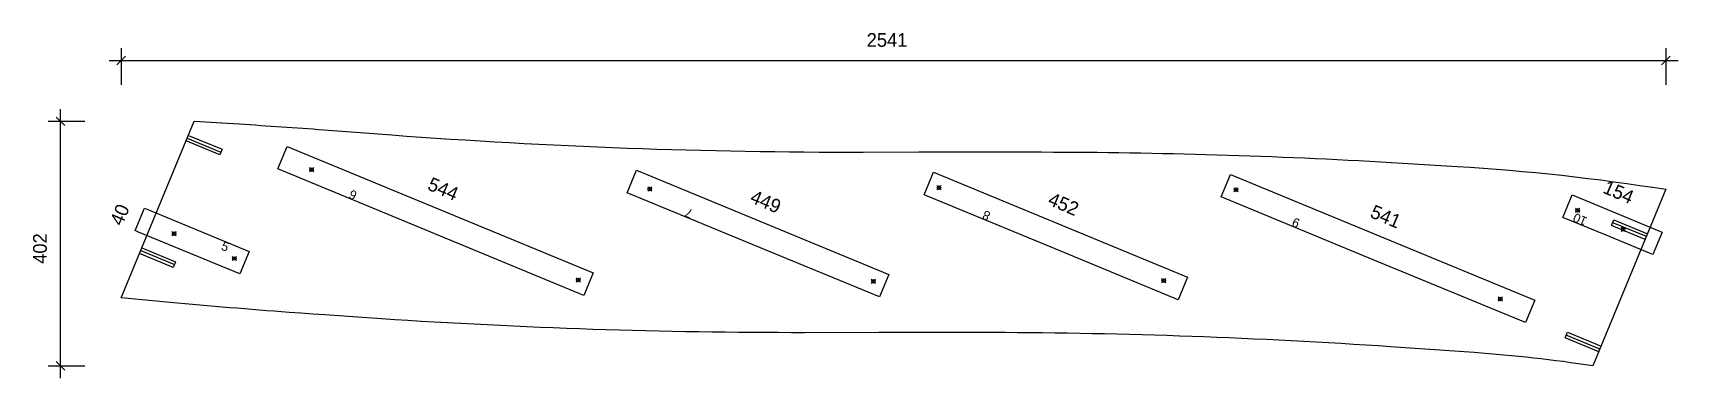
# Model space of a CAD drawing. Header units: millimetres. Extents: x -145 to 2561, y -20 to 548.
import ezdxf
from ezdxf.enums import TextEntityAlignment as Align

# ---------------------------------------------------------------- set-up
doc = ezdxf.new("R2010")
doc.units = ezdxf.units.MM
for name, color, linetype in [('CONTOUR', 7, 'CONTINUOUS'), ('CUT_STEP', 7, 'CONTINUOUS'), ('CUT_STEPTEXT', 7, 'CONTINUOUS'), ('DIMLINES', 7, 'CONTINUOUS'), ('DIMLINESTEXT', 7, 'CONTINUOUS'), ('DRILLINGSOTHER', 7, 'CONTINUOUS'), ('DRILLINGSSIDE', 7, 'CONTINUOUS')]:
    doc.layers.add(name, color=color, linetype=linetype)

msp = doc.modelspace()

# ---------------------------------------------------------------- linework, layer by layer
at = {"layer": 'CONTOUR', "color": 0, "linetype": '0'}
msp.add_lwpolyline([(119.862, 402.17), (174.821, 398.954), (194.621, 397.758, -0.003), (333.144, 388.285), (444.806, 379.768, 0.019), (1220.402, 351.523), (1311.774, 351.74), (1327.686, 351.753), (1513.471, 351.753), (1533.277, 351.714, -0.014), (2107.282, 333.533), (2197.168, 328.099, -0.024), (2540.595, 290.39), (2420.625, 0, 0.021), (2225.054, 21.826), (2087.399, 31.417), (2067.582, 32.758, 0.016), (1412.636, 54.93), (1279.308, 55.069), (1262.645, 55.059), (1245.983, 55.021), (1123.937, 54.648, -0.017), (428.027, 77.426), (334.698, 83.743), (315.121, 85.106), (295.548, 86.507), (275.977, 87.947, -0.005), (80.438, 104.454), (0, 112.04), (119.862, 402.17)], format="xyb", dxfattribs=at)
at = {"layer": 'CUT_STEP', "color": 1, "linetype": '1'}
for points in [[(760.639, 116.011), (509.023, 219.962), (257.407, 323.913), (272.68, 360.882), (775.912, 152.98), (760.639, 116.011)], [(1246.963, 113.457), (1039.555, 199.144), (832.147, 284.831), (847.421, 321.801), (1262.237, 150.426), (1246.963, 113.457)], [(1738.211, 108.869), (1529.432, 195.123), (1320.654, 281.376), (1335.927, 318.345), (1753.484, 145.839), (1738.211, 108.869)], [(2309.501, 71.213), (2059.331, 174.567), (1809.161, 277.921), (1824.434, 314.89), (2324.774, 108.183), (2309.501, 71.213)], [(2513.439, 185.322), (2442.24, 214.737), (2371.04, 244.152), (2386.314, 281.121), (2528.713, 222.292), (2534.258, 220.001), (2518.985, 183.031), (2513.439, 185.322)], [(43.713, 257.113), (127.087, 222.669), (210.462, 188.224), (195.188, 151.255), (28.44, 220.144), (22.894, 222.435), (38.168, 259.404), (43.713, 257.113)]]:
    msp.add_lwpolyline(points, dxfattribs=at)
at = {"layer": 'DIMLINES', "color": 0}
for p, q in [((0, 522.17), (0, 462.17)), ((2540.595, 522.17), (2540.595, 462.17)), ((-20, 502.17), (2560.595, 502.17)), ((7.071, 509.241), (-7.071, 495.099)), ((2547.666, 509.241), (2533.524, 495.099)), ((-107.071, 409.241), (-92.929, 395.099)), ((-100, -20), (-100, 422.17)), ((-120, 402.17), (-60, 402.17)), ((-120, 0), (-60, 0)), ((-107.071, 7.071), (-92.929, -7.071))]:
    msp.add_line(p, q, dxfattribs=at)
at = {"layer": 'DRILLINGSOTHER', "color": 3}
for p, q in [((316.531, 326.123), (309.46, 319.051)), ((309.461, 326.123), (316.53, 319.051)), ((872.869, 294.643), (865.798, 287.572)), ((865.799, 294.643), (872.868, 287.572)), ((1348.462, 296.523), (1341.391, 289.452)), ((1341.392, 296.523), (1348.461, 289.452)), ((1836.969, 293.068), (1829.898, 285.997)), ((1829.899, 293.068), (1836.968, 285.997)), ((2398.849, 259.299), (2391.778, 252.228)), ((2391.779, 259.299), (2398.848, 252.228)), ((90.438, 221.166), (83.367, 214.095)), ((83.368, 221.166), (90.437, 214.095)), ((2473.779, 228.343), (2466.708, 221.272)), ((2466.709, 228.343), (2473.778, 221.272)), ((189.724, 180.148), (182.653, 173.077)), ((182.654, 180.148), (189.723, 173.077)), ((755.175, 144.904), (748.104, 137.833)), ((748.105, 144.904), (755.174, 137.833)), ((1240.696, 142.682), (1233.625, 135.611)), ((1233.626, 142.682), (1240.695, 135.611)), ((1718.226, 143.762), (1711.155, 136.691)), ((1711.156, 143.762), (1718.225, 136.691)), ((2271.681, 113.474), (2264.61, 106.403)), ((2264.611, 113.474), (2271.68, 106.403))]:
    msp.add_line(p, q, dxfattribs=at)
for centre in [(312.995, 322.587), (869.334, 291.108), (1344.927, 292.988), (1833.433, 289.532), (2395.313, 255.764), (86.902, 217.631), (2470.243, 224.808), (186.189, 176.612), (751.639, 141.369), (1237.16, 139.147), (1714.69, 140.226), (2268.145, 109.938)]:
    msp.add_circle(centre, 3, dxfattribs=at)
at = {"layer": 'DRILLINGSSIDE', "color": 3}
for p, q in [((108.407, 374.443), (163.861, 351.533)), ((2508.446, 212.573), (2452.992, 235.483)), ((32.041, 189.597), (87.495, 166.687)), ((2432.08, 27.727), (2376.626, 50.637))]:
    msp.add_line(p, q, dxfattribs=at)
at = {"layer": 'DRILLINGSSIDE', "color": 3, "linetype": '3'}
for points in [[(110.316, 379.064), (165.77, 356.154), (161.952, 346.912), (106.498, 369.822)], [(2506.537, 207.952), (2451.083, 230.862), (2454.901, 240.104), (2510.355, 217.195)], [(33.95, 194.218), (89.404, 171.308), (85.586, 162.066), (30.132, 184.975)], [(2430.171, 23.106), (2374.717, 46.016), (2378.535, 55.258), (2433.989, 32.348)]]:
    msp.add_lwpolyline(points, dxfattribs=at)

# ---------------------------------------------------------------- texts
at = {"layer": 'CUT_STEPTEXT'}
for s, rotation, p in [('6', 157, (383.215, 271.937)), ('7', 157, (935.851, 241.988)), ('8', 157, (1425.043, 238.249)), ('10', 157, (2406.64, 229.445)), ('9', 157, (1934.246, 226.244)), ('5', 337, (168.774, 205.446))]:
    msp.add_text(s, height=15, rotation=rotation, dxfattribs=at).set_placement(p, align=Align.TOP_LEFT)
at = {"layer": 'DIMLINESTEXT'}
msp.add_text('2541', height=22.5, dxfattribs=at).set_placement((1226.05, 547.17), align=Align.TOP_LEFT)
for s, rotation, p in [('544', 337, (510.807, 311.193)), ('154', 337, (2444.024, 305.968)), ('449', 337, (1041.34, 290.375)), ('452', 337, (1531.217, 286.354)), ('40', 67, (-19.507, 237.654)), ('541', 337, (2061.115, 265.798)), ('402', 90, (-145, 167.899))]:
    msp.add_text(s, height=22.5, rotation=rotation, dxfattribs=at).set_placement(p, align=Align.TOP_LEFT)

doc.saveas('drawing.dxf')
